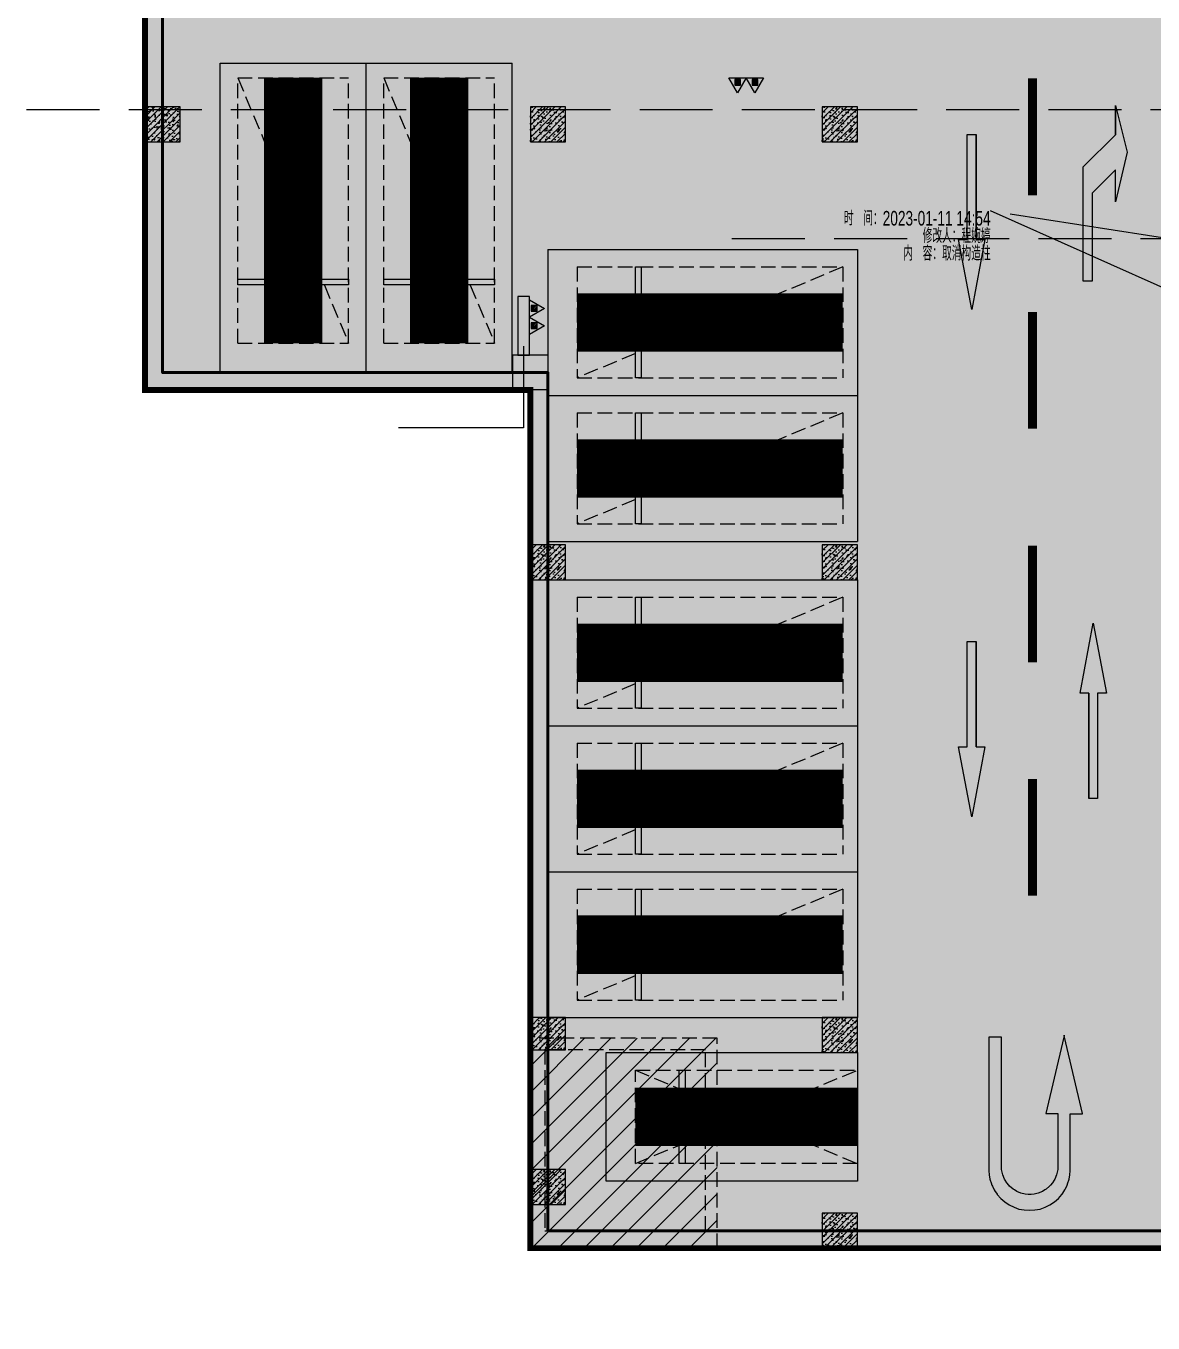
# Model space of a CAD drawing. Extents: x -1338203 to 1886333, y -530034 to 1031844.
# Drawn here: x 627377 to 646681, y 80364 to 102582 of the extents above; entities that cross this region are included whole.
import ezdxf

# ---------------------------------------------------------------- set-up
doc = ezdxf.new("R2010")
doc.units = 0
doc.header["$LTSCALE"] = 1000
doc.header["$MEASUREMENT"] = 0
for name, pattern in [('$2$DASH', [0.35, 0.25, -0.1]), ('A-001-平面B2$0$__DASH', [0.35, 0.25, -0.1]), ('A-001-平面参照B1$0$A-001-平面参照B1$0$DASH', [0.35, 0.25, -0.1]), ('DASH', [0.35, 0.25, -0.1])]:
    doc.linetypes.add(name, pattern=pattern)
for name, color, linetype in [('$0$DIM_SYMB', 3, 'Continuous'), ('A-001-平面参照B1$0$A-001-平面参照B1$0$0A-DETL-DAS', 9, 'A-001-平面参照B1$0$A-001-平面参照B1$0$DASH'), ('A-001-平面参照B1$0$A-001-平面参照B1$0$0A-DETL-HATH', 8, 'Continuous'), ('A-001-车位参照B1$0$A-001-车位参照B1$0$0A-P-PKNG-CAR(B)', 21, 'Continuous'), ('A-FIRE', 7, 'Continuous'), ('p-a-regular', 5, 'Continuous'), ('S001地下一墙柱$0$S001地下一墙柱$0$0S-CC-LINE', 52, 'Continuous'), ('S001地下一墙柱$0$S001地下一墙柱$0$0S-CW-HATCH', 251, 'Continuous'), ('S001地下一墙柱$0$S001地下一墙柱$0$0S-CW-HATCH-UP', 251, 'Continuous'), ('中心线', 42, 'Continuous'), ('地面指向箭头', 7, 'Continuous'), ('负一层消火栓$0$0P-ACC-FH', 7, 'Continuous'), ('负一层消火栓$0$0P-DIM-FH', 3, 'Continuous'), ('负一层消火栓$0$0P-EQUIP-FH', 7, 'Continuous')]:
    doc.layers.add(name, color=color, linetype=linetype)
for name, color, linetype, plot in [('A-001-平面参照B1$0$A-001-平面参照B1$0$AAD-A-PROOF', 30, 'Continuous', False), ('A-14-平面B1$0$AAD-A-MODIFY_20230111', 201, 'Continuous', False), ('AAD-A-PROOF', 30, 'Continuous', False)]:
    doc.layers.add(name, color=color, linetype=linetype, plot=plot)
for name, color, linetype, true_color in [('p-a-mini', 7, 'Continuous', 0x0050ff), ('p-a-regular-deadend', 6, 'Continuous', 0xff00ff), ('p-a-regular-narrow', 7, 'Continuous', 0x9600ff)]:
    doc.layers.add(name, color=color, linetype=linetype, true_color=true_color)
doc.layers.add('p-h-walkable', color=7, linetype='Continuous', lineweight=70, true_color=0xf0f0f0)
doc.layers.add('S001地下一墙柱$0$S001地下一墙柱$0$0S-CW-LINE', color=7, linetype='Continuous', lineweight=50)
doc.styles.add('A-14-平面B1$0$AAD-TXT', font='aad-txt.shx', dxfattribs={"width": 0.7, "bigfont": 'aad-hztxt.shx'})

# ---------------------------------------------------------------- blocks, each defined once
blk = doc.blocks.new('A-001-平面参照B1')
at = {"layer": 'A-001-平面参照B1$0$A-001-平面参照B1$0$0A-DETL-HATH'}
h = blk.add_hatch(dxfattribs=at)
h.set_pattern_fill('ANSI31', color=256, scale=200)
h.set_pattern_definition([(45, (-766365.37, -306889.07), (-224.5064, 224.5064), [])])
h.paths.add_polyline_path([(-127149, -221644), (-130349, -221644), (-130349, -225243), (-127149, -225243)])
at = {"layer": 'A-001-平面参照B1$0$A-001-平面参照B1$0$0A-DETL-DAS'}
for points in [[(-127149, -221644), (-130349, -221644), (-130349, -225243), (-127149, -225243)], [(-127349, -221844), (-130099, -221844), (-130099, -224943), (-127349, -224943)]]:
    blk.add_lwpolyline(points, close=True, dxfattribs=at)
at = {"layer": 'A-001-平面参照B1$0$A-001-平面参照B1$0$AAD-A-PROOF', "ltscale": 0.002}
blk.add_lwpolyline([(-130649, -209943), (-130049, -209943), (-130049, -210543), (-130649, -210543)], close=True, dxfattribs=at)
blk = doc.blocks.new('负一层消火栓$0$$TwtSys$00000546')
h = blk.add_hatch()
h.set_pattern_fill('ANSI31', color=256, scale=200, style=0)
h.set_pattern_definition([(45, (-38543.802, -6670.83), (-17.67767, 17.67767), [])])
h.paths.add_polyline_path([(-65, 174), (65, 174), (65, 44), (-65, 44)])
for points in [[(0, 344), (-198, 0), (198, 0)], [(-65, 174), (65, 174), (65, 44), (-65, 44)]]:
    blk.add_lwpolyline(points, close=True)
blk = doc.blocks.new('负一层消火栓')
at = {"layer": '负一层消火栓$0$0P-ACC-FH'}
blk.add_lwpolyline([(-130366, -208944), (-130566, -208944), (-130566, -209944), (-130366, -209944)], close=True, dxfattribs=at)
at = {"layer": '负一层消火栓$0$0P-DIM-FH'}
for p, q in [((-130466, -209794), (-130466, -211189)), ((-130466, -211189), (-132608, -211189))]:
    blk.add_line(p, q, dxfattribs=at)
at = {"layer": '负一层消火栓$0$0P-EQUIP-FH', "xscale": -0.75, "yscale": 0.75, "zscale": 0.75}
for p, rotation in [((-126800, -205194), 180), ((-126502, -205194), 180), ((-130366, -209145, 800), 270), ((-130366, -209443, 800), 270)]:
    blk.add_blockref('负一层消火栓$0$$TwtSys$00000546', p, dxfattribs=dict(at, rotation=rotation))
blk = doc.blocks.new('剖面位置')
at = {"layer": '$0$DIM_SYMB', "linetype": '$2$DASH', "ltscale": 5}
for points in [[(-151227, -205737), (127993, -205737)], [(-151227, -205737), (127993, -205737)], [(-126897, -207948), (-104105, -207948)], [(-126897, -207948), (-104105, -207948)]]:
    blk.add_lwpolyline(points, dxfattribs=at)
blk = doc.blocks.new('左转或右转')
at = {"layer": '地面指向箭头'}
blk.add_hatch(color=251, dxfattribs=at).paths.add_polyline_path([(3221046, 2451667), (3221247, 2450864), (3221247, 2451366), (3221799, 2451918), (3221799, 2453874), (3221648, 2453874), (3221648, 2452369), (3221247, 2451968), (3221247, 2452519)])
at = {"layer": '地面指向箭头', "color": 251}
blk.add_lwpolyline([(3221247, 2450864), (3221046, 2451667), (3221247, 2452519), (3221247, 2451968), (3221648, 2452369), (3221648, 2453874), (3221799, 2453874), (3221799, 2451918), (3221247, 2451366), (3221247, 2450864), (3221247, 2451366)], dxfattribs=at)
blk = doc.blocks.new('JTDT')
at = {"layer": 'A-FIRE'}
h = blk.add_hatch(color=251, dxfattribs=at)
h.dxf.hatch_style = 1
h.paths.add_polyline_path([(189165, 82916), (189162, 82988), (189159, 82988), (189147, 83060), (189144, 83075), (189126, 83123), (189114, 83162), (189105, 83180), (189081, 83230), (189072, 83245), (189057, 83269), (189036, 83299), (189024, 83317), (189021, 83320), (189021, 83323), (188961, 83389), (188893, 83449), (188818, 83500), (188734, 83542), (188650, 83571), (188561, 83586), (188468, 83592), (188378, 83586), (188288, 83571), (188202, 83542), (188118, 83500), (188043, 83449), (187974, 83389), (187915, 83323), (187915, 83320), (187912, 83317), (187900, 83299), (187882, 83269), (187864, 83245), (187858, 83230), (187831, 83180), (187822, 83162), (187810, 83123), (187795, 83075), (187789, 83060), (187777, 82988), (187771, 82916), (187771, 82895), (187771, 82839), (187771, 81938), (187559, 81938), (187559, 81935), (187867, 80625), (187876, 80592), (187882, 80625), (188190, 81935), (187983, 81935), (187983, 81938), (187983, 82839), (187986, 82895), (187989, 82916), (188007, 82988), (188037, 83060), (188046, 83075), (188076, 83123), (188109, 83162), (188124, 83180), (188184, 83230), (188205, 83245), (188247, 83269), (188318, 83299), (188390, 83317), (188441, 83320), (188468, 83323), (188492, 83320), (188543, 83317), (188615, 83299), (188686, 83269), (188728, 83245), (188749, 83230), (188809, 83180), (188824, 83162), (188857, 83123), (188887, 83075), (188896, 83060), (188926, 82988), (188944, 82916), (188947, 82895), (188949, 82839), (188949, 80625), (189168, 80625), (189168, 82839), (189168, 82895)])
at = {"layer": '地面指向箭头', "color": 251, "linetype": 'Continuous'}
blk.add_lwpolyline([(189165, 82916), (189162, 82988), (189159, 82988), (189147, 83060), (189144, 83075), (189126, 83123), (189114, 83162), (189105, 83180), (189081, 83230), (189072, 83245), (189057, 83269), (189036, 83299), (189024, 83317), (189021, 83320), (189021, 83323), (188961, 83389), (188893, 83449), (188818, 83500), (188734, 83542), (188650, 83571), (188561, 83586), (188468, 83592), (188378, 83586), (188288, 83571), (188202, 83542), (188118, 83500), (188043, 83449), (187974, 83389), (187915, 83323), (187915, 83320), (187912, 83317), (187900, 83299), (187882, 83269), (187864, 83245), (187858, 83230), (187831, 83180), (187822, 83162), (187810, 83123), (187795, 83075), (187789, 83060), (187777, 82988), (187771, 82916), (187771, 82895), (187771, 82839), (187771, 81938), (187559, 81938), (187559, 81935), (187867, 80625), (187876, 80592), (187882, 80625), (188190, 81935), (187983, 81935), (187983, 81938), (187983, 82839), (187986, 82895), (187989, 82916), (188007, 82988), (188037, 83060), (188046, 83075), (188076, 83123), (188109, 83162), (188124, 83180), (188184, 83230), (188205, 83245), (188247, 83269), (188318, 83299), (188390, 83317), (188441, 83320), (188468, 83323), (188492, 83320), (188543, 83317), (188615, 83299), (188686, 83269), (188728, 83245), (188749, 83230), (188809, 83180), (188824, 83162), (188857, 83123), (188887, 83075), (188896, 83060), (188926, 82988), (188944, 82916), (188947, 82895), (188949, 82839), (188949, 80625), (189168, 80625), (189168, 82839), (189168, 82895), (189165, 82916)], dxfattribs=at)
blk = doc.blocks.new('直行')
at = {"layer": '地面指向箭头'}
blk.add_hatch(color=251, dxfattribs=at).paths.add_polyline_path([(-29241, 4059962), (-29466, 4058762), (-29316, 4058762), (-29316, 4056961), (-29166, 4056961), (-29166, 4058762), (-29016, 4058762)])
at = {"layer": '地面指向箭头', "color": 251}
blk.add_lwpolyline([(-29316, 4058762), (-29316, 4056961), (-29316, 4058762), (-29316, 4058762), (-29466, 4058762), (-29241, 4059962), (-29016, 4058762), (-29166, 4058762), (-29166, 4056961), (-29316, 4056961), (-29316, 4056961)], dxfattribs=at)
blk = doc.blocks.new('A$C9cb663f1')
at = {"layer": '中心线', "color": 251, "const_width": 150}
for points in [[(231970, -260079), (231970, -262079)], [(231970, -264079), (231970, -266079)], [(231970, -268079), (231970, -270079)], [(231970, -272079), (231970, -274079)]]:
    blk.add_lwpolyline(points, dxfattribs=at)
at = {"layer": '地面指向箭头', "color": 251, "linetype": 'Continuous', "rotation": 180}
blk.add_blockref('左转或右转', (3454639, 2190324), dxfattribs=at)
at = {"layer": '地面指向箭头', "color": 251, "rotation": 180}
for name, p in [('直行', (201688, 3795924)), ('直行', (201688, 3787235)), ('JTDT', (420388, -195873))]:
    blk.add_blockref(name, p, dxfattribs=at)
at = {"layer": '地面指向箭头', "color": 251}
blk.add_blockref('直行', (262252, -4329371), dxfattribs=at)
blk = doc.blocks.new('A-001-车位参照B1$0$A-001-车位参照B1$0$A-001-车位参照B1$0$A$C43AE5A3B')
at = {"color": 241}
blk.add_lwpolyline([(2500, 0), (2500, 4300), (300, 4300), (300, 0)], close=True, dxfattribs=at)
at = {"color": 241, "linetype": 'DASH'}
for points in [[(2200, 0), (2200, 3800), (600, 3800), (600, 0), (2200, 0)], [(600, 3800), (2200, 0)], [(2200, 3800), (600, 0)]]:
    blk.add_lwpolyline(points, dxfattribs=at)
at = {"color": 241}
blk.add_lwpolyline([(2200, 3050), (600, 3050), (600, 2950), (2200, 2950), (2200, 3050)], dxfattribs=at)
at = {"layer": 'p-a-mini', "ltscale": 0.002, "const_width": 1000}
blk.add_lwpolyline([(1400, 0), (1400, 3800)], dxfattribs=at)
blk = doc.blocks.new('A-14-平面B1')
at = {"layer": 'A-14-平面B1$0$AAD-A-MODIFY_20230111', "color": 4}
for p, q in [((-1884, 4294), (-20218, 12477)), ((33827, 4030), (-19882, 12423))]:
    blk.add_line(p, q, dxfattribs=at)
at = {"layer": 'A-14-平面B1$0$AAD-A-MODIFY_20230111', "color": 4, "char_height": 250, "width": 3000, "attachment_point": 3, "line_spacing_factor": 0.72, "style": 'A-14-平面B1$0$AAD-TXT'}
for s, insert in [('时\u3000间：2023-01-11 14:54', (-20218, 12477)), ('修改人：程婉婷', (-20218, 12177)), ('内\u3000容：取消构造柱', (-20218, 11877))]:
    blk.add_mtext(s, dxfattribs=dict(at, insert=insert))

msp = doc.modelspace()

# ---------------------------------------------------------------- hatches: boundary and pattern name
at = {"layer": 'p-h-walkable', "ltscale": 0.002}
h = msp.add_hatch(color=256, dxfattribs=at)
h.dxf.hatch_style = 1
h.paths.add_polyline_path([(633826.6, 244460.7), (640276.6, 244575.6), (640576.6, 234544.8), (645576.7, 234544.6), (645576.7, 209278.9), (732355.9, 209029), (732355.1, 235229.9), (738506.7, 235229.9), (738506.6, 268838.9), (732734.3, 268838.9), (732734.3, 272898.9), (711963.1, 272898.9), (711963.1, 278984.7), (717256.7, 278984.7), (717256.7, 284049), (733571.6, 284135.6), (733996.6, 290449.1), (739216.6, 290449.1), (739766.6, 284299.1), (754626.6, 284299.1), (755296.6, 290449.1), (760516.6, 290449.1), (760816.6, 283049.1), (760816.3, 275879.2), (775122.6, 275879.2), (776006.6, 274138.9), (776006.6, 259429.1), (778716.6, 259429.1), (778716.6, 238849.1), (783416.6, 238849.1), (783416.6, 237229.1), (782066.6, 237229.1), (782066.6, 234429.1), (779546.6, 234429.1), (779546.6, 237129.1), (773916.6, 237129.1), (773916.6, 243229.1), (764306.6, 243225.6), (764306.6, 236639.1), (760766.6, 236639.1), (760766.6, 234429.1), (758246.6, 234429.1), (758246.6, 238649.1), (762116.6, 238649.1), (762116.6, 243225.6), (748656.6, 243225.6), (748756.3, 207529.1), (800106.6, 207528.9), (800206.7, 201639.7), (812908.2, 202239.1), (812576.6, 180449.3), (744206, 180449.3), (744206, 173439), (728556.7, 173439), (728556.6, 122289.1), (746356.6, 122289.1), (750916.6, 132325.6), (842896.6, 132325.6), (843211.6, 121345.6), (839116.6, 121345.6), (839116.6, 93449.1), (864906.6, 93449.1), (864906.6, 79694), (875856.6, 74929.1), (875856.6, 65749.1), (834560.6, 65749.1), (839142.9, 28436.3), (869465.5, 32160.2), (871163.4, 18334), (873704.3, 18646.1), (877328.9, 5540.2), (761876.2, -8638.5), (761133.2, 2082.3), (764950.9, 5291.5), (763253.1, 19116.3), (799242.7, 23536.1), (793807.6, 65749.1), (750756.6, 65749.1), (751556.6, 81645.6), (636016.6, 81645.6), (636016.6, 96345.6), (629416.6, 96345.6), (629416.6, 118203.2), (622306.6, 118203.2), (622286.6, 139083.2), (644406.6, 137003.2), (644406.6, 129968.2), (656656.6, 129968.2), (656406.6, 138083.2), (712156.6, 138083.2), (711856.6, 184449.1), (581811.6, 184349.1), (581826.6, 197199.1), (585876.6, 197449.1), (585976.6, 209279), (629226.6, 209578.9), (628926.8, 236145.4), (633826.6, 236145.6)])
at = {"layer": 'S001地下一墙柱$0$S001地下一墙柱$0$0S-CW-HATCH', "ltscale": 0.002}
h = msp.add_hatch(color=256, dxfattribs=at)
h.dxf.hatch_style = 1
h.paths.add_polyline_path([(647816.6, 81645.6), (636016.6, 81645.6), (636016.6, 96345.6), (629416.6, 96345.6), (629416.6, 118203.2), (622306.6, 118203.2), (622306.6, 129303.2), (622606.6, 129303.2), (622606.6, 118503.2), (629716.6, 118503.2), (629716.6, 96645.6), (636316.6, 96645.6), (636316.6, 81945.6), (647816.6, 81945.6)])
at = {"layer": 'S001地下一墙柱$0$S001地下一墙柱$0$0S-CW-HATCH'}
h = msp.add_hatch(color=256, dxfattribs=at)
h.dxf.hatch_style = 1
h.paths.add_polyline_path([(630016.6, 101195.6), (629416.6, 101195.6), (629416.6, 100595.6), (630016.6, 100595.6)])
h = msp.add_hatch(color=256, dxfattribs=at)
h.dxf.hatch_style = 1
h.paths.add_polyline_path([(636616.6, 101195.6), (636016.6, 101195.6), (636016.6, 100595.6), (636616.6, 100595.6)])
h = msp.add_hatch(color=256, dxfattribs=at)
h.dxf.hatch_style = 1
h.paths.add_polyline_path([(641616.6, 101195.6), (641016.6, 101195.6), (641016.6, 100595.6), (641616.6, 100595.6)])
h = msp.add_hatch(color=256, dxfattribs=at)
h.dxf.hatch_style = 1
h.paths.add_polyline_path([(636616.6, 93695.6), (636016.6, 93695.6), (636016.6, 93095.6), (636616.6, 93095.6)])
h = msp.add_hatch(color=256, dxfattribs=at)
h.dxf.hatch_style = 1
h.paths.add_polyline_path([(641616.6, 93695.6), (641016.6, 93695.6), (641016.6, 93095.6), (641616.6, 93095.6)])
h = msp.add_hatch(color=256, dxfattribs=at)
h.dxf.hatch_style = 1
h.paths.add_polyline_path([(636616.6, 85595.6), (636016.6, 85595.6), (636016.6, 85045.6), (636616.6, 85045.6)])
h = msp.add_hatch(color=256, dxfattribs=at)
h.dxf.hatch_style = 1
h.paths.add_polyline_path([(641616.6, 85595.6), (641016.6, 85595.6), (641016.6, 84995.6), (641616.6, 84995.6)])
h = msp.add_hatch(color=256, dxfattribs=at)
h.dxf.hatch_style = 1
h.paths.add_polyline_path([(636616.6, 82995.8), (636016.6, 82995.8), (636016.6, 82395.8), (636616.6, 82395.8)])
h = msp.add_hatch(color=256, dxfattribs=at)
h.dxf.hatch_style = 1
h.paths.add_polyline_path([(641616.6, 82245.6), (641016.6, 82245.6), (641016.6, 81645.6), (641616.6, 81645.6)])
at = {"layer": 'S001地下一墙柱$0$S001地下一墙柱$0$0S-CW-HATCH-UP', "ltscale": 0.002}
h = msp.add_hatch(dxfattribs=at)
h.set_pattern_fill('钢筋混凝土', color=256, scale=30)
h.set_pattern_definition([(45, (-8e-05, 0.0003), (-53.033009, 53.033009), []), (50, (-8e-05, 0.0003), (215.178055, -18.82564), [22.5, -247.5]), (355, (-8e-05, 0.0003), (-41.6254, 225.65764), [18, -198]), (100.4514, (17.93, -1.57), (173.552815, 206.83186), [19.12206, -210.34263]), (46.1842, (-8e-05, 60), (320.17231, -49.6557), [33.75, -371.25]), (96.6356, (26.68, 55.86), (280.39881, 292.23536), [28.68309, -315.5139]), (351.1842, (-8e-05, 60), (280.39858, 292.23558), [27, -297]), (21, (30, 45), (179.072116, -120.785667), [22.5, -247.5]), (326, (30, 45), (72.9946, 217.54501), [18, -198]), (71.4514, (44.92, 34.93), (252.06679, 96.75915), [19.12206, -210.34263]), (37.5, (-8e-05, 0.0003), (3.647957, 99.868156), [0, -195.6, 0, -201, 0, -198.75]), (7.5, (-8e-05, 0.0003), (78.920861, 118.323514), [0, -114.6, 0, -191.1, 0, -75.75]), (327.5, (-66.9, 0.0003), (160.146731, -6.766462), [0, -75, 0, -234, 0, -310.5]), (317.5, (-96.9, 0.0003), (174.95585, 30.031495), [0, -97.5, 0, -155.4, 0, -220.5])])
h.paths.add_polyline_path([(647816.6, 81645.6), (636016.6, 81645.6), (636016.6, 96345.6), (629416.6, 96345.6), (629416.6, 118203.2), (622306.6, 118203.2), (622306.6, 129303.2), (622606.6, 129303.2), (622606.6, 118503.2), (629716.6, 118503.2), (629716.6, 96645.6), (636316.6, 96645.6), (636316.6, 81945.6), (647816.6, 81945.6)])
at = {"layer": 'S001地下一墙柱$0$S001地下一墙柱$0$0S-CW-HATCH-UP'}
h = msp.add_hatch(dxfattribs=at)
h.set_pattern_fill('钢筋混凝土', color=256, scale=30)
h.set_pattern_definition([(45, (662827.33, 110147.31), (-53.03301, 53.03301), []), (50, (662827.33, 110147.31), (215.17805, -18.8256), [22.5, -247.5]), (355, (662827.33, 110147.31), (-41.6254, 225.6576), [18, -198]), (100.4514, (662845.26, 110145.74), (173.5528, 206.8319), [19.122, -210.3426]), (46.1842, (662827.33, 110207.3), (320.1723, -49.6557), [33.75, -371.25]), (96.6356, (662854, 110203.17), (280.3988, 292.2354), [28.683, -315.514]), (351.1842, (662827.33, 110207.3), (280.3986, 292.2356), [27, -297]), (21, (662857.33, 110192.31), (179.0721, -120.7857), [22.5, -247.5]), (326, (662857.33, 110192.31), (72.9946, 217.545), [18, -198]), (71.4514, (662872.26, 110182.25), (252.0668, 96.7591), [19.122, -210.3426]), (37.5, (662827.33, 110147.31), (3.64796, 99.86816), [0, -195.6, 0, -201, 0, -198.75]), (7.5, (662827.33, 110147.31), (78.92086, 118.3235), [0, -114.6, 0, -191.1, 0, -75.75]), (327.5, (662760.43, 110147.31), (160.14673, -6.76646), [0, -75, 0, -234, 0, -310.5]), (317.5, (662730.43, 110147.31), (174.95585, 30.0315), [0, -97.5, 0, -155.4, 0, -220.5])])
h.paths.add_polyline_path([(630016.6, 101195.6), (629416.6, 101195.6), (629416.6, 100595.6), (630016.6, 100595.6)])
h = msp.add_hatch(dxfattribs=at)
h.set_pattern_fill('钢筋混凝土', color=256, scale=30)
h.set_pattern_definition([(45, (668827.33, 110147.31), (-53.03301, 53.03301), []), (50, (668827.33, 110147.31), (215.1781, -18.8256), [22.5, -247.5]), (355, (668827.33, 110147.31), (-41.6254, 225.6576), [18, -198]), (100.4514, (668845.26, 110145.74), (173.5528, 206.8319), [19.122, -210.3426]), (46.1842, (668827.33, 110207.3), (320.1723, -49.6557), [33.75, -371.25]), (96.6356, (668854, 110203.17), (280.3988, 292.2354), [28.683, -315.514]), (351.1842, (668827.33, 110207.3), (280.3986, 292.2356), [27, -297]), (21, (668857.33, 110192.31), (179.0721, -120.7857), [22.5, -247.5]), (326, (668857.33, 110192.31), (72.9946, 217.545), [18, -198]), (71.4514, (668872.26, 110182.25), (252.0668, 96.7591), [19.122, -210.3426]), (37.5, (668827.33, 110147.31), (3.64796, 99.86816), [0, -195.6, 0, -201, 0, -198.75]), (7.5, (668827.33, 110147.31), (78.92086, 118.3235), [0, -114.6, 0, -191.1, 0, -75.75]), (327.5, (668760.43, 110147.31), (160.14673, -6.76646), [0, -75, 0, -234, 0, -310.5]), (317.5, (668730.43, 110147.31), (174.95585, 30.0315), [0, -97.5, 0, -155.4, 0, -220.5])])
h.paths.add_polyline_path([(636616.6, 101195.6), (636016.6, 101195.6), (636016.6, 100595.6), (636616.6, 100595.6)])
h = msp.add_hatch(dxfattribs=at)
h.set_pattern_fill('钢筋混凝土', color=256, scale=30)
h.set_pattern_definition([(45, (673827.33, 110147.31), (-53.03301, 53.03301), []), (50, (673827.33, 110147.31), (215.1781, -18.8256), [22.5, -247.5]), (355, (673827.33, 110147.31), (-41.6254, 225.6576), [18, -198]), (100.4514, (673845.26, 110145.74), (173.5528, 206.8319), [19.122, -210.3426]), (46.1842, (673827.33, 110207.3), (320.1723, -49.6557), [33.75, -371.25]), (96.6356, (673854, 110203.17), (280.3988, 292.2354), [28.683, -315.514]), (351.1842, (673827.33, 110207.3), (280.3986, 292.2356), [27, -297]), (21, (673857.33, 110192.31), (179.0721, -120.7857), [22.5, -247.5]), (326, (673857.33, 110192.31), (72.9946, 217.545), [18, -198]), (71.4514, (673872.26, 110182.25), (252.0668, 96.7591), [19.122, -210.3426]), (37.5, (673827.33, 110147.31), (3.64796, 99.86816), [0, -195.6, 0, -201, 0, -198.75]), (7.5, (673827.33, 110147.31), (78.92086, 118.3235), [0, -114.6, 0, -191.1, 0, -75.75]), (327.5, (673760.43, 110147.31), (160.14673, -6.76646), [0, -75, 0, -234, 0, -310.5]), (317.5, (673730.43, 110147.31), (174.95585, 30.0315), [0, -97.5, 0, -155.4, 0, -220.5])])
h.paths.add_polyline_path([(641616.6, 101195.6), (641016.6, 101195.6), (641016.6, 100595.6), (641616.6, 100595.6)])
h = msp.add_hatch(dxfattribs=at)
h.set_pattern_fill('钢筋混凝土', color=256, scale=30)
h.set_pattern_definition([(45, (668827.33, 102647.31), (-53.03301, 53.03301), []), (50, (668827.33, 102647.31), (215.1781, -18.8256), [22.5, -247.5]), (355, (668827.33, 102647.31), (-41.6254, 225.6576), [18, -198]), (100.4514, (668845.26, 102645.74), (173.5528, 206.8319), [19.122, -210.3426]), (46.1842, (668827.33, 102707.3), (320.1723, -49.6557), [33.75, -371.25]), (96.6356, (668854, 102703.17), (280.3988, 292.2354), [28.683, -315.514]), (351.1842, (668827.33, 102707.3), (280.3986, 292.2356), [27, -297]), (21, (668857.33, 102692.31), (179.0721, -120.7857), [22.5, -247.5]), (326, (668857.33, 102692.31), (72.9946, 217.545), [18, -198]), (71.4514, (668872.26, 102682.25), (252.0668, 96.7591), [19.122, -210.3426]), (37.5, (668827.33, 102647.31), (3.64796, 99.86816), [0, -195.6, 0, -201, 0, -198.75]), (7.5, (668827.33, 102647.31), (78.92086, 118.3235), [0, -114.6, 0, -191.1, 0, -75.75]), (327.5, (668760.43, 102647.31), (160.14673, -6.76646), [0, -75, 0, -234, 0, -310.5]), (317.5, (668730.43, 102647.31), (174.95585, 30.0315), [0, -97.5, 0, -155.4, 0, -220.5])])
h.paths.add_polyline_path([(636616.6, 93695.6), (636016.6, 93695.6), (636016.6, 93095.6), (636616.6, 93095.6)])
h = msp.add_hatch(dxfattribs=at)
h.set_pattern_fill('钢筋混凝土', color=256, scale=30)
h.set_pattern_definition([(45, (673827.33, 102647.31), (-53.03301, 53.03301), []), (50, (673827.33, 102647.31), (215.1781, -18.8256), [22.5, -247.5]), (355, (673827.33, 102647.31), (-41.6254, 225.6576), [18, -198]), (100.4514, (673845.26, 102645.74), (173.5528, 206.8319), [19.122, -210.3426]), (46.1842, (673827.33, 102707.3), (320.1723, -49.6557), [33.75, -371.25]), (96.6356, (673854, 102703.17), (280.3988, 292.2354), [28.683, -315.514]), (351.1842, (673827.33, 102707.3), (280.3986, 292.2356), [27, -297]), (21, (673857.33, 102692.31), (179.0721, -120.7857), [22.5, -247.5]), (326, (673857.33, 102692.31), (72.9946, 217.545), [18, -198]), (71.4514, (673872.26, 102682.25), (252.0668, 96.7591), [19.122, -210.3426]), (37.5, (673827.33, 102647.31), (3.64796, 99.86816), [0, -195.6, 0, -201, 0, -198.75]), (7.5, (673827.33, 102647.31), (78.92086, 118.3235), [0, -114.6, 0, -191.1, 0, -75.75]), (327.5, (673760.43, 102647.31), (160.14673, -6.76646), [0, -75, 0, -234, 0, -310.5]), (317.5, (673730.43, 102647.31), (174.95585, 30.0315), [0, -97.5, 0, -155.4, 0, -220.5])])
h.paths.add_polyline_path([(641616.6, 93695.6), (641016.6, 93695.6), (641016.6, 93095.6), (641616.6, 93095.6)])
h = msp.add_hatch(dxfattribs=at)
h.set_pattern_fill('钢筋混凝土', color=256, scale=30)
h.set_pattern_definition([(45, (668827.33, 94597.31), (-53.03301, 53.03301), []), (50, (668827.33, 94597.31), (215.1781, -18.8256), [22.5, -247.5]), (355, (668827.33, 94597.31), (-41.6254, 225.6576), [18, -198]), (100.4514, (668845.26, 94595.74), (173.5528, 206.8319), [19.122, -210.3426]), (46.1842, (668827.33, 94657.3), (320.1723, -49.6557), [33.75, -371.25]), (96.6356, (668854, 94653.17), (280.3988, 292.2354), [28.683, -315.514]), (351.1842, (668827.33, 94657.3), (280.3986, 292.2356), [27, -297]), (21, (668857.33, 94642.31), (179.0721, -120.7857), [22.5, -247.5]), (326, (668857.33, 94642.31), (72.9946, 217.545), [18, -198]), (71.4514, (668872.26, 94632.25), (252.0668, 96.7591), [19.122, -210.3426]), (37.5, (668827.33, 94597.31), (3.64796, 99.86816), [0, -195.6, 0, -201, 0, -198.75]), (7.5, (668827.33, 94597.31), (78.92086, 118.3235), [0, -114.6, 0, -191.1, 0, -75.75]), (327.5, (668760.43, 94597.31), (160.14673, -6.76646), [0, -75, 0, -234, 0, -310.5]), (317.5, (668730.43, 94597.31), (174.95585, 30.0315), [0, -97.5, 0, -155.4, 0, -220.5])])
h.paths.add_polyline_path([(636616.6, 85595.6), (636016.6, 85595.6), (636016.6, 85045.6), (636616.6, 85045.6)])
h = msp.add_hatch(dxfattribs=at)
h.set_pattern_fill('钢筋混凝土', color=256, scale=30)
h.set_pattern_definition([(45, (673827.33, 94547.31), (-53.03301, 53.03301), []), (50, (673827.33, 94547.31), (215.1781, -18.8256), [22.5, -247.5]), (355, (673827.33, 94547.31), (-41.6254, 225.6576), [18, -198]), (100.4514, (673845.26, 94545.74), (173.5528, 206.8319), [19.122, -210.3426]), (46.1842, (673827.33, 94607.3), (320.1723, -49.6557), [33.75, -371.25]), (96.6356, (673854, 94603.17), (280.3988, 292.2354), [28.683, -315.514]), (351.1842, (673827.33, 94607.3), (280.3986, 292.2356), [27, -297]), (21, (673857.33, 94592.31), (179.0721, -120.7857), [22.5, -247.5]), (326, (673857.33, 94592.31), (72.9946, 217.545), [18, -198]), (71.4514, (673872.26, 94582.25), (252.0668, 96.7591), [19.122, -210.3426]), (37.5, (673827.33, 94547.31), (3.64796, 99.86816), [0, -195.6, 0, -201, 0, -198.75]), (7.5, (673827.33, 94547.31), (78.92086, 118.3235), [0, -114.6, 0, -191.1, 0, -75.75]), (327.5, (673760.43, 94547.31), (160.14673, -6.76646), [0, -75, 0, -234, 0, -310.5]), (317.5, (673730.43, 94547.31), (174.95585, 30.0315), [0, -97.5, 0, -155.4, 0, -220.5])])
h.paths.add_polyline_path([(641616.6, 85595.6), (641016.6, 85595.6), (641016.6, 84995.6), (641616.6, 84995.6)])
h = msp.add_hatch(dxfattribs=at)
h.set_pattern_fill('钢筋混凝土', color=256, scale=30)
h.set_pattern_definition([(45, (668827.33, 91947.56), (-53.03301, 53.03301), []), (50, (668827.33, 91947.56), (215.1781, -18.8256), [22.5, -247.5]), (355, (668827.33, 91947.56), (-41.6254, 225.6576), [18, -198]), (100.4514, (668845.26, 91945.99), (173.5528, 206.8319), [19.122, -210.3426]), (46.1842, (668827.33, 92007.56), (320.1723, -49.6557), [33.75, -371.25]), (96.6356, (668854, 92003.42), (280.3988, 292.2354), [28.683, -315.514]), (351.1842, (668827.33, 92007.56), (280.3986, 292.2356), [27, -297]), (21, (668857.33, 91992.56), (179.0721, -120.7857), [22.5, -247.5]), (326, (668857.33, 91992.56), (72.9946, 217.545), [18, -198]), (71.4514, (668872.26, 91982.5), (252.0668, 96.7591), [19.122, -210.3426]), (37.5, (668827.33, 91947.56), (3.64796, 99.86816), [0, -195.6, 0, -201, 0, -198.75]), (7.5, (668827.33, 91947.56), (78.92086, 118.3235), [0, -114.6, 0, -191.1, 0, -75.75]), (327.5, (668760.43, 91947.56), (160.14673, -6.76646), [0, -75, 0, -234, 0, -310.5]), (317.5, (668730.43, 91947.56), (174.95585, 30.0315), [0, -97.5, 0, -155.4, 0, -220.5])])
h.paths.add_polyline_path([(636616.6, 82995.8), (636016.6, 82995.8), (636016.6, 82395.8), (636616.6, 82395.8)])
h = msp.add_hatch(dxfattribs=at)
h.set_pattern_fill('钢筋混凝土', color=256, scale=30)
h.set_pattern_definition([(45, (673827.33, 91197.31), (-53.03301, 53.03301), []), (50, (673827.33, 91197.31), (215.1781, -18.8256), [22.5, -247.5]), (355, (673827.33, 91197.31), (-41.6254, 225.6576), [18, -198]), (100.4514, (673845.26, 91195.74), (173.5528, 206.8319), [19.122, -210.3426]), (46.1842, (673827.33, 91257.31), (320.1723, -49.6557), [33.75, -371.25]), (96.6356, (673854, 91253.18), (280.3988, 292.2354), [28.683, -315.514]), (351.1842, (673827.33, 91257.3), (280.3986, 292.2356), [27, -297]), (21, (673857.33, 91242.31), (179.0721, -120.7857), [22.5, -247.5]), (326, (673857.33, 91242.31), (72.9946, 217.545), [18, -198]), (71.4514, (673872.26, 91232.25), (252.0668, 96.7591), [19.122, -210.3426]), (37.5, (673827.33, 91197.31), (3.64796, 99.86816), [0, -195.6, 0, -201, 0, -198.75]), (7.5, (673827.33, 91197.31), (78.92086, 118.3235), [0, -114.6, 0, -191.1, 0, -75.75]), (327.5, (673760.43, 91197.31), (160.14673, -6.76646), [0, -75, 0, -234, 0, -310.5]), (317.5, (673730.43, 91197.31), (174.95585, 30.0315), [0, -97.5, 0, -155.4, 0, -220.5])])
h.paths.add_polyline_path([(641616.6, 82245.6), (641016.6, 82245.6), (641016.6, 81645.6), (641616.6, 81645.6)])

# ---------------------------------------------------------------- linework, layer by layer
for p, q in [((630703.9, 96645.5), (630703.9, 101945.5)), ((630703.9, 101945.5), (633203.9, 101945.5)), ((633203.9, 96645.6), (633203.9, 101945.6)), ((633203.9, 101945.6), (635703.9, 101945.6)), ((633203.9, 96645.5), (633203.9, 101945.5)), ((635703.9, 96645.6), (635703.9, 101945.6)), ((636316.7, 98753.2), (641616.7, 98753.2)), ((636316.7, 98753.2), (636316.7, 96253.2)), ((641616.7, 98753.2), (641616.7, 96253.2)), ((630703.9, 96645.5), (633203.9, 96645.5)), ((633203.9, 96645.6), (635703.9, 96645.6)), ((636316.7, 96253.5), (641616.7, 96253.5)), ((636316.7, 96253.5), (636316.7, 93753.5)), ((636316.7, 96253.2), (641616.7, 96253.2)), ((641616.7, 96253.5), (641616.7, 93753.5)), ((636316.7, 93753.5), (641616.7, 93753.5)), ((636316.6, 93094.7), (641616.6, 93094.7)), ((636316.6, 93094.7), (636316.6, 90594.7)), ((641616.6, 93094.7), (641616.6, 90594.7)), ((636316.6, 90595), (641616.6, 90595)), ((636316.6, 90595), (636316.6, 88095)), ((636316.6, 90594.7), (641616.6, 90594.7)), ((641616.6, 90595), (641616.6, 88095)), ((636316.6, 88095.3), (641616.6, 88095.3)), ((636316.6, 88095.3), (636316.6, 85595.3)), ((636316.6, 88095), (641616.6, 88095)), ((641616.6, 88095.3), (641616.6, 85595.3)), ((636316.6, 85595.3), (641616.6, 85595.3))]:
    msp.add_line(p, q)
at = {"linetype": 'A-001-平面B2$0$__DASH'}
for p, q in [((631003.9, 101695.5), (632903.9, 101695.5)), ((631003.9, 97145.5), (631003.9, 101695.5)), ((632903.9, 97145.5), (632903.9, 101695.5)), ((633503.9, 101695.6), (635403.9, 101695.6)), ((633503.9, 97145.6), (633503.9, 101695.6)), ((635403.9, 97145.6), (635403.9, 101695.6)), ((636816.7, 98453.2), (636816.7, 96553.2)), ((636816.7, 98453.2), (641366.7, 98453.2)), ((641366.7, 98453.2), (641366.7, 96553.2)), ((631003.9, 97145.5), (632903.9, 97145.5)), ((633503.9, 97145.6), (635403.9, 97145.6)), ((636816.7, 96553.2), (641366.7, 96553.2)), ((636816.7, 95953.5), (636816.7, 94053.5)), ((636816.7, 95953.5), (641366.7, 95953.5)), ((641366.7, 95953.5), (641366.7, 94053.5)), ((636816.7, 94053.5), (641366.7, 94053.5)), ((636816.6, 92794.7), (636816.6, 90894.7)), ((636816.6, 92794.7), (641366.6, 92794.7)), ((641366.6, 92794.7), (641366.6, 90894.7)), ((636816.6, 90894.7), (641366.6, 90894.7)), ((636816.6, 90295), (636816.6, 88395)), ((636816.6, 90295), (641366.6, 90295)), ((641366.6, 90295), (641366.6, 88395)), ((636816.6, 88395), (641366.6, 88395)), ((636816.6, 87795.3), (636816.6, 85895.3)), ((636816.6, 87795.3), (641366.6, 87795.3)), ((641366.6, 87795.3), (641366.6, 85895.3)), ((636816.6, 85895.3), (641366.6, 85895.3))]:
    msp.add_line(p, q, dxfattribs=at)
for points in [[(631003.9, 101695.5), (632903.9, 97145.5)], [(633503.9, 101695.6), (635403.9, 97145.6)], [(641366.7, 98453.2), (636816.7, 96553.2)], [(641366.7, 95953.5), (636816.7, 94053.5)], [(641366.6, 92794.7), (636816.6, 90894.7)], [(641366.6, 90295), (636816.6, 88395)], [(641366.6, 87795.3), (636816.6, 85895.3)]]:
    msp.add_lwpolyline(points, dxfattribs=at)
for points in [[(637816.7, 96553.2), (637816.7, 98453.2), (637916.7, 98453.2), (637916.7, 96553.2)], [(632903.9, 98145.5), (631003.9, 98145.5), (631003.9, 98245.5), (632903.9, 98245.5)], [(635403.9, 98145.6), (633503.9, 98145.6), (633503.9, 98245.6), (635403.9, 98245.6)], [(637816.7, 94053.5), (637816.7, 95953.5), (637916.7, 95953.5), (637916.7, 94053.5)], [(637816.6, 90894.7), (637816.6, 92794.7), (637916.6, 92794.7), (637916.6, 90894.7)], [(637816.6, 88395), (637816.6, 90295), (637916.6, 90295), (637916.6, 88395)], [(637816.6, 85895.3), (637816.6, 87795.3), (637916.6, 87795.3), (637916.6, 85895.3)]]:
    msp.add_lwpolyline(points, close=True)
at = {"layer": 'p-a-regular', "ltscale": 0.002, "const_width": 1000}
for points in [[(641366.7, 97503.2), (636816.7, 97503.2)], [(641366.7, 95003.5), (636816.7, 95003.5)], [(641366.6, 91844.7), (636816.6, 91844.7)], [(641366.6, 86845.3), (636816.6, 86845.3)]]:
    msp.add_lwpolyline(points, dxfattribs=at)
at = {"layer": 'p-a-regular-deadend', "ltscale": 0.002, "const_width": 1000}
msp.add_lwpolyline([(631953.9, 101695.5), (631953.9, 97145.5)], dxfattribs=at)
at = {"layer": 'p-a-regular-narrow', "ltscale": 0.002, "const_width": 1000}
for points in [[(634453.9, 101695.6), (634453.9, 97145.6)], [(641366.6, 89345), (636816.6, 89345)]]:
    msp.add_lwpolyline(points, dxfattribs=at)
at = {"layer": 'p-h-walkable', "ltscale": 0.002, "const_width": 100}
msp.add_lwpolyline([(877328.9, 5540.2), (761876.2, -8638.5), (761133.2, 2082.3), (764950.9, 5291.5), (763253.1, 19116.3), (799242.7, 23536.1), (793807.6, 65749.1), (750756.6, 65749.1), (751556.6, 81645.6), (636016.6, 81645.6), (636016.6, 96345.6), (629416.6, 96345.6), (629416.6, 118203.2), (622306.6, 118203.2), (622286.6, 139083.2), (644406.6, 137003.2), (644406.6, 129968.2), (656656.6, 129968.2), (656406.6, 138083.2), (712156.6, 138083.2), (711856.6, 184449.1)], dxfattribs=at)
at = {"layer": 'S001地下一墙柱$0$S001地下一墙柱$0$0S-CC-LINE'}
for points in [[(630016.6, 101195.6), (629416.6, 101195.6), (629416.6, 100595.6), (630016.6, 100595.6)], [(636616.6, 101195.6), (636016.6, 101195.6), (636016.6, 100595.6), (636616.6, 100595.6)], [(641616.6, 101195.6), (641016.6, 101195.6), (641016.6, 100595.6), (641616.6, 100595.6)], [(636616.6, 93695.6), (636016.6, 93695.6), (636016.6, 93095.6), (636616.6, 93095.6)], [(641616.6, 93695.6), (641016.6, 93695.6), (641016.6, 93095.6), (641616.6, 93095.6)], [(636616.6, 85595.6), (636016.6, 85595.6), (636016.6, 85045.6), (636616.6, 85045.6)], [(641616.6, 85595.6), (641016.6, 85595.6), (641016.6, 84995.6), (641616.6, 84995.6)], [(636616.6, 82995.8), (636016.6, 82995.8), (636016.6, 82395.8), (636616.6, 82395.8)], [(641616.6, 82245.6), (641016.6, 82245.6), (641016.6, 81645.6), (641616.6, 81645.6)]]:
    msp.add_lwpolyline(points, close=True, dxfattribs=at)
at = {"layer": 'S001地下一墙柱$0$S001地下一墙柱$0$0S-CW-LINE', "ltscale": 0.002}
msp.add_lwpolyline([(647816.6, 81645.6), (636016.6, 81645.6), (636016.6, 96345.6), (629416.6, 96345.6), (629416.6, 118203.2), (622306.6, 118203.2), (622306.6, 129303.2), (622606.6, 129303.2), (622606.6, 118503.2), (629716.6, 118503.2), (629716.6, 96645.6), (636316.6, 96645.6), (636316.6, 81945.6), (647816.6, 81945.6)], close=True, dxfattribs=at)

# ---------------------------------------------------------------- block references
msp.add_blockref('A-001-平面参照B1', (766365.4, 306889.1))
at = {"ltscale": 0.002}
for name, p in [('负一层消火栓', (766365.4, 306889.1)), ('A$C9cb663f1', (412646.2, 361761.3)), ('A-14-平面B1', (664116.6, 86935.6))]:
    msp.add_blockref(name, p, dxfattribs=at)
at = {"layer": 'A-001-车位参照B1$0$A-001-车位参照B1$0$0A-P-PKNG-CAR(B)', "xscale": -1, "rotation": 90}
msp.add_blockref('A-001-车位参照B1$0$A-001-车位参照B1$0$A-001-车位参照B1$0$A$C43AE5A3B', (641616.7, 85295.8), dxfattribs=at)
at = {"layer": 'AAD-A-PROOF'}
msp.add_blockref('剖面位置', (766365.4, 306889.1), dxfattribs=at)

doc.saveas('drawing.dxf')
